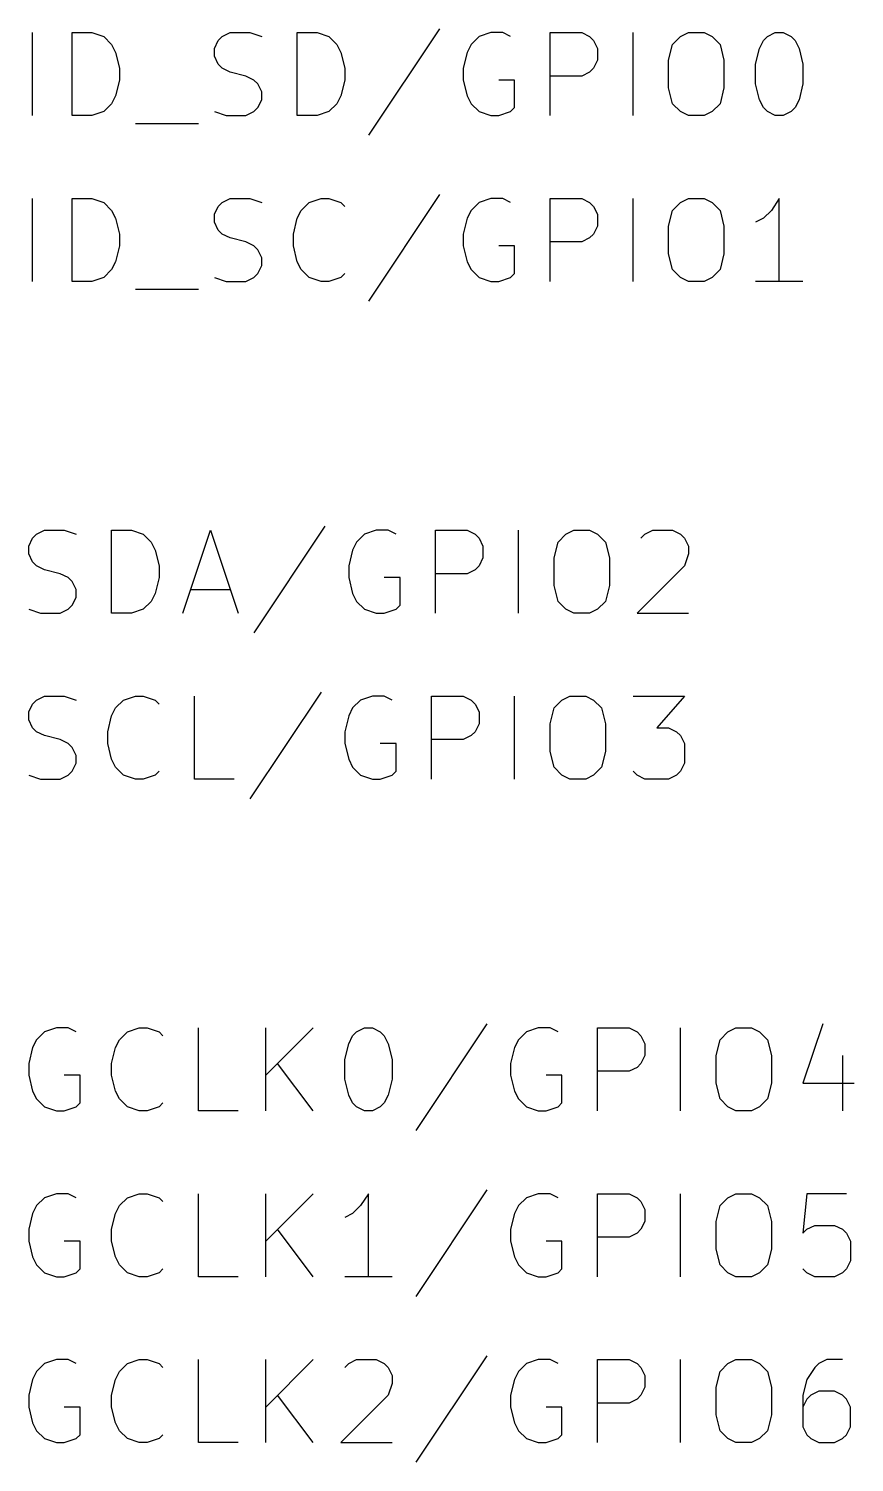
# Model space of a CAD drawing. Extents: x 0.4 to 11.3, y -7.9 to -0.4.
# Drawn here: x 6.6 to 7.097, y -3.085 to -2.221 of the extents above; entities that cross this region are included whole.
import ezdxf

# ---------------------------------------------------------------- set-up
doc = ezdxf.new("R2010")
doc.units = 0
doc.header["$MEASUREMENT"] = 0
doc.layers.add('CYAN2', color=4, linetype='CONTINUOUS')

msp = doc.modelspace()

# ---------------------------------------------------------------- linework, layer by layer
at = {"layer": 'CYAN2', "linetype": 'CONTINUOUS'}
for p, q in [((6.84714, -2.22075), (6.80428, -2.28504)), ((6.6019, -2.27313), (6.6019, -2.22313)), ((6.62571, -2.27313), (6.62571, -2.22313)), ((6.62571, -2.22313), (6.63762, -2.22313)), ((6.63762, -2.22313), (6.64476, -2.22551)), ((6.64476, -2.22551), (6.64952, -2.23028)), ((6.71143, -2.23265), (6.71381, -2.22789)), ((6.71381, -2.22789), (6.71619, -2.22551)), ((6.71619, -2.22551), (6.72095, -2.22313)), ((6.72095, -2.22313), (6.73285, -2.22313)), ((6.73285, -2.22313), (6.74, -2.22551)), ((6.76143, -2.27313), (6.76143, -2.22313)), ((6.76143, -2.22313), (6.77333, -2.22313)), ((6.77333, -2.22313), (6.78047, -2.22551)), ((6.78047, -2.22551), (6.78524, -2.23028)), ((6.87095, -2.22551), (6.86619, -2.23028)), ((6.87809, -2.22313), (6.87095, -2.22551)), ((6.88524, -2.22313), (6.87809, -2.22313)), ((6.89, -2.22551), (6.88524, -2.22313)), ((6.91381, -2.27313), (6.91381, -2.22313)), ((6.91381, -2.22313), (6.93285, -2.22313)), ((6.93285, -2.22313), (6.93762, -2.22551)), ((6.93762, -2.22551), (6.94, -2.22789)), ((6.94, -2.22789), (6.94238, -2.23265)), ((6.96381, -2.27313), (6.96381, -2.22313)), ((6.98762, -2.23028), (6.99238, -2.22551)), ((6.99238, -2.22551), (6.99714, -2.22313)), ((6.99714, -2.22313), (7.00667, -2.22313)), ((7.00667, -2.22313), (7.01143, -2.22551)), ((7.01143, -2.22551), (7.01619, -2.23028)), ((7.04, -2.23265), (7.04238, -2.22789)), ((7.04238, -2.22789), (7.04476, -2.22551)), ((7.04476, -2.22551), (7.04952, -2.22313)), ((7.04952, -2.22313), (7.05429, -2.22313)), ((7.05429, -2.22313), (7.05905, -2.22551)), ((7.05905, -2.22551), (7.06143, -2.22789)), ((7.06143, -2.22789), (7.06381, -2.23265)), ((6.64952, -2.23028), (6.65191, -2.23504)), ((6.65191, -2.23504), (6.65428, -2.24456)), ((6.71143, -2.23742), (6.71143, -2.23265)), ((6.71381, -2.24218), (6.71143, -2.23742)), ((6.78524, -2.23028), (6.78762, -2.23504)), ((6.78762, -2.23504), (6.79, -2.24456)), ((6.86381, -2.23504), (6.86143, -2.24456)), ((6.86619, -2.23028), (6.86381, -2.23504)), ((6.94238, -2.23265), (6.94238, -2.2398)), ((6.98524, -2.2398), (6.98762, -2.23028)), ((7.01619, -2.23028), (7.01857, -2.2398)), ((7.03762, -2.24218), (7.04, -2.23265)), ((7.06381, -2.23265), (7.06619, -2.24218)), ((6.65428, -2.24456), (6.65428, -2.2517)), ((6.71619, -2.24456), (6.71381, -2.24218)), ((6.72095, -2.24694), (6.71619, -2.24456)), ((6.73048, -2.24932), (6.72095, -2.24694)), ((6.79, -2.24456), (6.79, -2.2517)), ((6.86143, -2.24456), (6.86143, -2.2517)), ((6.93762, -2.24694), (6.93285, -2.24932)), ((6.94, -2.24456), (6.93762, -2.24694)), ((6.94238, -2.2398), (6.94, -2.24456)), ((6.98524, -2.25646), (6.98524, -2.2398)), ((7.01857, -2.2398), (7.01857, -2.25646)), ((7.03762, -2.25408), (7.03762, -2.24218)), ((7.06619, -2.24218), (7.06619, -2.25408)), ((6.65428, -2.2517), (6.65191, -2.26122)), ((6.73524, -2.2517), (6.73048, -2.24932)), ((6.73762, -2.25408), (6.73524, -2.2517)), ((6.74, -2.25885), (6.73762, -2.25408)), ((6.79, -2.2517), (6.78762, -2.26122)), ((6.86143, -2.2517), (6.86381, -2.26122)), ((6.89238, -2.2517), (6.88285, -2.2517)), ((6.89238, -2.26837), (6.89238, -2.2517)), ((6.93285, -2.24932), (6.91381, -2.24932)), ((7.04, -2.26361), (7.03762, -2.25408)), ((7.06619, -2.25408), (7.06381, -2.26361)), ((6.65191, -2.26122), (6.64952, -2.26599)), ((6.73762, -2.26837), (6.74, -2.26361)), ((6.74, -2.26361), (6.74, -2.25885)), ((6.78762, -2.26122), (6.78524, -2.26599)), ((6.86381, -2.26122), (6.86619, -2.26599)), ((6.98762, -2.26599), (6.98524, -2.25646)), ((7.01857, -2.25646), (7.01619, -2.26599)), ((7.04238, -2.26837), (7.04, -2.26361)), ((7.06381, -2.26361), (7.06143, -2.26837)), ((6.64476, -2.27075), (6.63762, -2.27313)), ((6.64952, -2.26599), (6.64476, -2.27075)), ((6.71143, -2.27075), (6.71857, -2.27313)), ((6.73048, -2.27313), (6.73524, -2.27075)), ((6.73524, -2.27075), (6.73762, -2.26837)), ((6.78047, -2.27075), (6.77333, -2.27313)), ((6.78524, -2.26599), (6.78047, -2.27075)), ((6.86619, -2.26599), (6.87095, -2.27075)), ((6.87095, -2.27075), (6.87809, -2.27313)), ((6.88285, -2.27313), (6.89, -2.27075)), ((6.89, -2.27075), (6.89238, -2.26837)), ((6.99238, -2.27075), (6.98762, -2.26599)), ((6.99714, -2.27313), (6.99238, -2.27075)), ((7.01143, -2.27075), (7.00667, -2.27313)), ((7.01619, -2.26599), (7.01143, -2.27075)), ((7.04476, -2.27075), (7.04238, -2.26837)), ((7.04952, -2.27313), (7.04476, -2.27075)), ((7.05905, -2.27075), (7.05429, -2.27313)), ((7.06143, -2.26837), (7.05905, -2.27075)), ((6.63762, -2.27313), (6.62571, -2.27313)), ((6.66381, -2.27789), (6.70191, -2.27789)), ((6.71857, -2.27313), (6.73048, -2.27313)), ((6.77333, -2.27313), (6.76143, -2.27313)), ((6.87809, -2.27313), (6.88285, -2.27313)), ((7.00667, -2.27313), (6.99714, -2.27313)), ((7.05429, -2.27313), (7.04952, -2.27313)), ((6.6019, -2.37313), (6.6019, -2.32313)), ((6.62571, -2.37313), (6.62571, -2.32313)), ((6.62571, -2.32313), (6.63762, -2.32313)), ((6.63762, -2.32313), (6.64476, -2.32551)), ((6.71619, -2.32551), (6.72095, -2.32313)), ((6.72095, -2.32313), (6.73285, -2.32313)), ((6.73285, -2.32313), (6.74, -2.32551)), ((6.76857, -2.32551), (6.77571, -2.32313)), ((6.77571, -2.32313), (6.78047, -2.32313)), ((6.78047, -2.32313), (6.78762, -2.32551)), ((6.84714, -2.32075), (6.80428, -2.38504)), ((6.87809, -2.32313), (6.87095, -2.32551)), ((6.88524, -2.32313), (6.87809, -2.32313)), ((6.89, -2.32551), (6.88524, -2.32313)), ((6.91381, -2.37313), (6.91381, -2.32313)), ((6.91381, -2.32313), (6.93285, -2.32313)), ((6.93285, -2.32313), (6.93762, -2.32551)), ((6.96381, -2.37313), (6.96381, -2.32313)), ((6.99238, -2.32551), (6.99714, -2.32313)), ((6.99714, -2.32313), (7.00667, -2.32313)), ((7.00667, -2.32313), (7.01143, -2.32551)), ((7.05191, -2.32313), (7.04715, -2.33028)), ((7.05191, -2.37313), (7.05191, -2.32313)), ((6.64476, -2.32551), (6.64952, -2.33028)), ((6.64952, -2.33028), (6.65191, -2.33504)), ((6.71143, -2.33265), (6.71381, -2.32789)), ((6.71143, -2.33742), (6.71143, -2.33265)), ((6.71381, -2.32789), (6.71619, -2.32551)), ((6.76143, -2.33504), (6.76381, -2.33028)), ((6.76381, -2.33028), (6.76857, -2.32551)), ((6.78762, -2.32551), (6.79, -2.32789)), ((6.86619, -2.33028), (6.86381, -2.33504)), ((6.87095, -2.32551), (6.86619, -2.33028)), ((6.93762, -2.32551), (6.94, -2.32789)), ((6.94, -2.32789), (6.94238, -2.33265)), ((6.94238, -2.33265), (6.94238, -2.3398)), ((6.98524, -2.3398), (6.98762, -2.33028)), ((6.98762, -2.33028), (6.99238, -2.32551)), ((7.01143, -2.32551), (7.01619, -2.33028)), ((7.01619, -2.33028), (7.01857, -2.3398)), ((7.04715, -2.33028), (7.04238, -2.33504)), ((6.65191, -2.33504), (6.65428, -2.34456)), ((6.71381, -2.34218), (6.71143, -2.33742)), ((6.71619, -2.34456), (6.71381, -2.34218)), ((6.75905, -2.34456), (6.76143, -2.33504)), ((6.86381, -2.33504), (6.86143, -2.34456)), ((6.94238, -2.3398), (6.94, -2.34456)), ((6.98524, -2.35646), (6.98524, -2.3398)), ((7.01857, -2.3398), (7.01857, -2.35646)), ((7.04238, -2.33504), (7.03762, -2.33742)), ((6.65428, -2.34456), (6.65428, -2.3517)), ((6.72095, -2.34694), (6.71619, -2.34456)), ((6.73048, -2.34932), (6.72095, -2.34694)), ((6.73524, -2.3517), (6.73048, -2.34932)), ((6.75905, -2.3517), (6.75905, -2.34456)), ((6.86143, -2.34456), (6.86143, -2.3517)), ((6.93285, -2.34932), (6.91381, -2.34932)), ((6.93762, -2.34694), (6.93285, -2.34932)), ((6.94, -2.34456), (6.93762, -2.34694)), ((6.65428, -2.3517), (6.65191, -2.36122)), ((6.73762, -2.35408), (6.73524, -2.3517)), ((6.74, -2.35885), (6.73762, -2.35408)), ((6.74, -2.36361), (6.74, -2.35885)), ((6.76143, -2.36122), (6.75905, -2.3517)), ((6.86143, -2.3517), (6.86381, -2.36122)), ((6.89238, -2.3517), (6.88285, -2.3517)), ((6.89238, -2.36837), (6.89238, -2.3517)), ((6.98762, -2.36599), (6.98524, -2.35646)), ((7.01857, -2.35646), (7.01619, -2.36599)), ((6.64952, -2.36599), (6.64476, -2.37075)), ((6.65191, -2.36122), (6.64952, -2.36599)), ((6.73762, -2.36837), (6.74, -2.36361)), ((6.76381, -2.36599), (6.76143, -2.36122)), ((6.76857, -2.37075), (6.76381, -2.36599)), ((6.86381, -2.36122), (6.86619, -2.36599)), ((6.86619, -2.36599), (6.87095, -2.37075)), ((6.99238, -2.37075), (6.98762, -2.36599)), ((7.01619, -2.36599), (7.01143, -2.37075)), ((6.63762, -2.37313), (6.62571, -2.37313)), ((6.64476, -2.37075), (6.63762, -2.37313)), ((6.71143, -2.37075), (6.71857, -2.37313)), ((6.71857, -2.37313), (6.73048, -2.37313)), ((6.73048, -2.37313), (6.73524, -2.37075)), ((6.73524, -2.37075), (6.73762, -2.36837)), ((6.77571, -2.37313), (6.76857, -2.37075)), ((6.78047, -2.37313), (6.77571, -2.37313)), ((6.78762, -2.37075), (6.78047, -2.37313)), ((6.79, -2.36837), (6.78762, -2.37075)), ((6.87095, -2.37075), (6.87809, -2.37313)), ((6.87809, -2.37313), (6.88285, -2.37313)), ((6.88285, -2.37313), (6.89, -2.37075)), ((6.89, -2.37075), (6.89238, -2.36837)), ((6.99714, -2.37313), (6.99238, -2.37075)), ((7.00667, -2.37313), (6.99714, -2.37313)), ((7.01143, -2.37075), (7.00667, -2.37313)), ((7.06619, -2.37313), (7.03762, -2.37313)), ((6.66381, -2.37789), (6.70191, -2.37789)), ((6.60428, -2.52551), (6.60905, -2.52313)), ((6.60905, -2.52313), (6.62095, -2.52313)), ((6.62095, -2.52313), (6.62809, -2.52551)), ((6.64952, -2.57313), (6.64952, -2.52313)), ((6.64952, -2.52313), (6.66143, -2.52313)), ((6.66143, -2.52313), (6.66857, -2.52551)), ((6.69238, -2.57313), (6.70904, -2.52313)), ((6.70904, -2.52313), (6.72571, -2.57313)), ((6.77809, -2.52075), (6.73524, -2.58504)), ((6.80905, -2.52313), (6.80191, -2.52551)), ((6.81619, -2.52313), (6.80905, -2.52313)), ((6.82095, -2.52551), (6.81619, -2.52313)), ((6.84476, -2.57313), (6.84476, -2.52313)), ((6.84476, -2.52313), (6.86381, -2.52313)), ((6.86381, -2.52313), (6.86857, -2.52551)), ((6.89476, -2.57313), (6.89476, -2.52313)), ((6.92333, -2.52551), (6.92809, -2.52313)), ((6.92809, -2.52313), (6.93762, -2.52313)), ((6.93762, -2.52313), (6.94238, -2.52551)), ((6.97095, -2.52551), (6.97572, -2.52313)), ((6.97572, -2.52313), (6.98762, -2.52313)), ((6.98762, -2.52313), (6.99238, -2.52551)), ((6.59952, -2.53265), (6.6019, -2.52789)), ((6.6019, -2.52789), (6.60428, -2.52551)), ((6.66857, -2.52551), (6.67333, -2.53028)), ((6.67333, -2.53028), (6.67571, -2.53504)), ((6.79714, -2.53028), (6.79476, -2.53504)), ((6.80191, -2.52551), (6.79714, -2.53028)), ((6.86857, -2.52551), (6.87095, -2.52789)), ((6.87095, -2.52789), (6.87333, -2.53265)), ((6.91619, -2.5398), (6.91857, -2.53028)), ((6.91857, -2.53028), (6.92333, -2.52551)), ((6.94238, -2.52551), (6.94714, -2.53028)), ((6.94714, -2.53028), (6.94952, -2.5398)), ((6.96857, -2.52789), (6.97095, -2.52551)), ((6.99238, -2.52551), (6.99476, -2.52789)), ((6.99476, -2.52789), (6.99715, -2.53265)), ((6.59952, -2.53742), (6.59952, -2.53265)), ((6.6019, -2.54218), (6.59952, -2.53742)), ((6.67571, -2.53504), (6.67809, -2.54456)), ((6.79476, -2.53504), (6.79238, -2.54456)), ((6.87333, -2.5398), (6.87095, -2.54456)), ((6.87333, -2.53265), (6.87333, -2.5398)), ((6.91619, -2.55646), (6.91619, -2.5398)), ((6.94952, -2.5398), (6.94952, -2.55646)), ((6.99715, -2.53742), (6.99476, -2.54456)), ((6.99715, -2.53265), (6.99715, -2.53742)), ((6.60428, -2.54456), (6.6019, -2.54218)), ((6.60905, -2.54694), (6.60428, -2.54456)), ((6.61857, -2.54932), (6.60905, -2.54694)), ((6.62333, -2.5517), (6.61857, -2.54932)), ((6.67809, -2.54456), (6.67809, -2.5517)), ((6.79238, -2.54456), (6.79238, -2.5517)), ((6.86381, -2.54932), (6.84476, -2.54932)), ((6.86857, -2.54694), (6.86381, -2.54932)), ((6.87095, -2.54456), (6.86857, -2.54694)), ((6.99476, -2.54456), (6.96619, -2.57313)), ((6.62571, -2.55408), (6.62333, -2.5517)), ((6.62809, -2.55885), (6.62571, -2.55408)), ((6.67809, -2.5517), (6.67571, -2.56122)), ((6.79238, -2.5517), (6.79476, -2.56122)), ((6.82333, -2.5517), (6.81381, -2.5517)), ((6.82333, -2.56837), (6.82333, -2.5517)), ((6.91857, -2.56599), (6.91619, -2.55646)), ((6.94952, -2.55646), (6.94714, -2.56599)), ((6.62571, -2.56837), (6.62809, -2.56361)), ((6.62809, -2.56361), (6.62809, -2.55885)), ((6.67333, -2.56599), (6.66857, -2.57075)), ((6.67571, -2.56122), (6.67333, -2.56599)), ((6.69714, -2.55885), (6.72095, -2.55885)), ((6.79476, -2.56122), (6.79714, -2.56599)), ((6.79714, -2.56599), (6.80191, -2.57075)), ((6.92333, -2.57075), (6.91857, -2.56599)), ((6.94714, -2.56599), (6.94238, -2.57075)), ((6.59952, -2.57075), (6.60667, -2.57313)), ((6.60667, -2.57313), (6.61857, -2.57313)), ((6.61857, -2.57313), (6.62333, -2.57075)), ((6.62333, -2.57075), (6.62571, -2.56837)), ((6.66143, -2.57313), (6.64952, -2.57313)), ((6.66857, -2.57075), (6.66143, -2.57313)), ((6.80191, -2.57075), (6.80905, -2.57313)), ((6.80905, -2.57313), (6.81381, -2.57313)), ((6.81381, -2.57313), (6.82095, -2.57075)), ((6.82095, -2.57075), (6.82333, -2.56837)), ((6.92809, -2.57313), (6.92333, -2.57075)), ((6.93762, -2.57313), (6.92809, -2.57313)), ((6.94238, -2.57075), (6.93762, -2.57313)), ((6.96619, -2.57313), (6.99715, -2.57313)), ((6.6019, -2.62789), (6.60428, -2.62551)), ((6.60428, -2.62551), (6.60905, -2.62313)), ((6.60905, -2.62313), (6.62095, -2.62313)), ((6.62095, -2.62313), (6.62809, -2.62551)), ((6.6519, -2.63028), (6.65667, -2.62551)), ((6.65667, -2.62551), (6.66381, -2.62313)), ((6.66381, -2.62313), (6.66857, -2.62313)), ((6.66857, -2.62313), (6.67571, -2.62551)), ((6.67571, -2.62551), (6.67809, -2.62789)), ((6.69952, -2.67313), (6.69952, -2.62313)), ((6.77571, -2.62075), (6.73285, -2.68504)), ((6.79952, -2.62551), (6.79476, -2.63028)), ((6.80667, -2.62313), (6.79952, -2.62551)), ((6.81381, -2.62313), (6.80667, -2.62313)), ((6.81857, -2.62551), (6.81381, -2.62313)), ((6.84238, -2.67313), (6.84238, -2.62313)), ((6.84238, -2.62313), (6.86143, -2.62313)), ((6.86143, -2.62313), (6.86619, -2.62551)), ((6.86619, -2.62551), (6.86857, -2.62789)), ((6.89238, -2.67313), (6.89238, -2.62313)), ((6.91619, -2.63028), (6.92095, -2.62551)), ((6.92095, -2.62551), (6.92571, -2.62313)), ((6.92571, -2.62313), (6.93524, -2.62313)), ((6.93524, -2.62313), (6.94, -2.62551)), ((6.94, -2.62551), (6.94476, -2.63028)), ((6.96381, -2.62313), (6.99476, -2.62313)), ((6.99476, -2.62313), (6.97809, -2.64218)), ((6.59952, -2.63265), (6.6019, -2.62789)), ((6.59952, -2.63742), (6.59952, -2.63265)), ((6.64714, -2.64456), (6.64952, -2.63504)), ((6.64952, -2.63504), (6.6519, -2.63028)), ((6.79238, -2.63504), (6.79, -2.64456)), ((6.79476, -2.63028), (6.79238, -2.63504)), ((6.86857, -2.62789), (6.87095, -2.63265)), ((6.87095, -2.63265), (6.87095, -2.6398)), ((6.91381, -2.6398), (6.91619, -2.63028)), ((6.94476, -2.63028), (6.94714, -2.6398)), ((6.6019, -2.64218), (6.59952, -2.63742)), ((6.60428, -2.64456), (6.6019, -2.64218)), ((6.60905, -2.64694), (6.60428, -2.64456)), ((6.64714, -2.6517), (6.64714, -2.64456)), ((6.79, -2.64456), (6.79, -2.6517)), ((6.86857, -2.64456), (6.86619, -2.64694)), ((6.87095, -2.6398), (6.86857, -2.64456)), ((6.91381, -2.65646), (6.91381, -2.6398)), ((6.94714, -2.6398), (6.94714, -2.65646)), ((6.97809, -2.64218), (6.98524, -2.64218)), ((6.98524, -2.64218), (6.99, -2.64456)), ((6.99, -2.64456), (6.99238, -2.64694)), ((6.61857, -2.64932), (6.60905, -2.64694)), ((6.62333, -2.6517), (6.61857, -2.64932)), ((6.62571, -2.65408), (6.62333, -2.6517)), ((6.64952, -2.66122), (6.64714, -2.6517)), ((6.79, -2.6517), (6.79238, -2.66122)), ((6.82095, -2.6517), (6.81143, -2.6517)), ((6.82095, -2.66837), (6.82095, -2.6517)), ((6.86143, -2.64932), (6.84238, -2.64932)), ((6.86619, -2.64694), (6.86143, -2.64932)), ((6.99238, -2.64694), (6.99476, -2.6517)), ((6.99476, -2.6517), (6.99476, -2.66361)), ((6.62809, -2.65885), (6.62571, -2.65408)), ((6.62809, -2.66361), (6.62809, -2.65885)), ((6.6519, -2.66599), (6.64952, -2.66122)), ((6.79238, -2.66122), (6.79476, -2.66599)), ((6.91619, -2.66599), (6.91381, -2.65646)), ((6.94714, -2.65646), (6.94476, -2.66599)), ((6.62333, -2.67075), (6.62571, -2.66837)), ((6.62571, -2.66837), (6.62809, -2.66361)), ((6.65667, -2.67075), (6.6519, -2.66599)), ((6.67809, -2.66837), (6.67571, -2.67075)), ((6.79476, -2.66599), (6.79952, -2.67075)), ((6.81857, -2.67075), (6.82095, -2.66837)), ((6.92095, -2.67075), (6.91619, -2.66599)), ((6.94476, -2.66599), (6.94, -2.67075)), ((6.96619, -2.67075), (6.96381, -2.66837)), ((6.99238, -2.66837), (6.99, -2.67075)), ((6.99476, -2.66361), (6.99238, -2.66837)), ((6.59952, -2.67075), (6.60667, -2.67313)), ((6.60667, -2.67313), (6.61857, -2.67313)), ((6.61857, -2.67313), (6.62333, -2.67075)), ((6.66381, -2.67313), (6.65667, -2.67075)), ((6.66857, -2.67313), (6.66381, -2.67313)), ((6.67571, -2.67075), (6.66857, -2.67313)), ((6.72333, -2.67313), (6.69952, -2.67313)), ((6.79952, -2.67075), (6.80667, -2.67313)), ((6.80667, -2.67313), (6.81143, -2.67313)), ((6.81143, -2.67313), (6.81857, -2.67075)), ((6.92571, -2.67313), (6.92095, -2.67075)), ((6.93524, -2.67313), (6.92571, -2.67313)), ((6.94, -2.67075), (6.93524, -2.67313)), ((6.97095, -2.67313), (6.96619, -2.67075)), ((6.98524, -2.67313), (6.97095, -2.67313)), ((6.99, -2.67075), (6.98524, -2.67313)), ((6.60905, -2.82551), (6.60428, -2.83028)), ((6.61619, -2.82313), (6.60905, -2.82551)), ((6.62333, -2.82313), (6.61619, -2.82313)), ((6.62809, -2.82551), (6.62333, -2.82313)), ((6.65428, -2.83028), (6.65905, -2.82551)), ((6.65905, -2.82551), (6.66619, -2.82313)), ((6.66619, -2.82313), (6.67095, -2.82313)), ((6.67095, -2.82313), (6.67809, -2.82551)), ((6.67809, -2.82551), (6.68047, -2.82789)), ((6.7019, -2.87313), (6.7019, -2.82313)), ((6.74238, -2.87313), (6.74238, -2.82313)), ((6.77095, -2.82313), (6.74238, -2.8517)), ((6.79476, -2.82789), (6.79714, -2.82551)), ((6.79714, -2.82551), (6.8019, -2.82313)), ((6.8019, -2.82313), (6.80667, -2.82313)), ((6.80667, -2.82313), (6.81143, -2.82551)), ((6.81143, -2.82551), (6.81381, -2.82789)), ((6.87571, -2.82075), (6.83285, -2.88504)), ((6.89952, -2.82551), (6.89476, -2.83028)), ((6.90667, -2.82313), (6.89952, -2.82551)), ((6.91381, -2.82313), (6.90667, -2.82313)), ((6.91857, -2.82551), (6.91381, -2.82313)), ((6.94238, -2.87313), (6.94238, -2.82313)), ((6.94238, -2.82313), (6.96143, -2.82313)), ((6.96143, -2.82313), (6.96619, -2.82551)), ((6.96619, -2.82551), (6.96857, -2.82789)), ((6.99238, -2.87313), (6.99238, -2.82313)), ((7.01619, -2.83028), (7.02095, -2.82551)), ((7.02095, -2.82551), (7.02571, -2.82313)), ((7.02571, -2.82313), (7.03524, -2.82313)), ((7.03524, -2.82313), (7.04, -2.82551)), ((7.04, -2.82551), (7.04476, -2.83028)), ((7.07809, -2.82075), (7.06619, -2.85646)), ((6.60428, -2.83028), (6.6019, -2.83504)), ((6.6519, -2.83504), (6.65428, -2.83028)), ((6.79, -2.84218), (6.79238, -2.83265)), ((6.79238, -2.83265), (6.79476, -2.82789)), ((6.81381, -2.82789), (6.81619, -2.83265)), ((6.81619, -2.83265), (6.81857, -2.84218)), ((6.89476, -2.83028), (6.89238, -2.83504)), ((6.96857, -2.82789), (6.97095, -2.83265)), ((6.97095, -2.83265), (6.97095, -2.8398)), ((7.01381, -2.8398), (7.01619, -2.83028)), ((7.04476, -2.83028), (7.04714, -2.8398)), ((6.6019, -2.83504), (6.59952, -2.84456)), ((6.64952, -2.84456), (6.6519, -2.83504)), ((6.79, -2.85408), (6.79, -2.84218)), ((6.81857, -2.84218), (6.81857, -2.85408)), ((6.89238, -2.83504), (6.89, -2.84456)), ((6.97095, -2.8398), (6.96857, -2.84456)), ((7.01381, -2.85646), (7.01381, -2.8398)), ((7.04714, -2.8398), (7.04714, -2.85646)), ((7.09, -2.8398), (7.09, -2.87313)), ((6.59952, -2.84456), (6.59952, -2.8517)), ((6.59952, -2.8517), (6.6019, -2.86122)), ((6.63047, -2.8517), (6.62095, -2.8517)), ((6.63047, -2.86837), (6.63047, -2.8517)), ((6.64952, -2.8517), (6.64952, -2.84456)), ((6.6519, -2.86122), (6.64952, -2.8517)), ((6.77095, -2.87313), (6.74952, -2.84456)), ((6.89, -2.84456), (6.89, -2.8517)), ((6.89, -2.8517), (6.89238, -2.86122)), ((6.92095, -2.8517), (6.91143, -2.8517)), ((6.92095, -2.86837), (6.92095, -2.8517)), ((6.96143, -2.84932), (6.94238, -2.84932)), ((6.96619, -2.84694), (6.96143, -2.84932)), ((6.96857, -2.84456), (6.96619, -2.84694)), ((6.79238, -2.86361), (6.79, -2.85408)), ((6.81857, -2.85408), (6.81619, -2.86361)), ((7.01619, -2.86599), (7.01381, -2.85646)), ((7.04714, -2.85646), (7.04476, -2.86599)), ((7.06619, -2.85646), (7.09714, -2.85646)), ((6.6019, -2.86122), (6.60428, -2.86599)), ((6.60428, -2.86599), (6.60905, -2.87075)), ((6.62809, -2.87075), (6.63047, -2.86837)), ((6.65428, -2.86599), (6.6519, -2.86122)), ((6.65905, -2.87075), (6.65428, -2.86599)), ((6.68047, -2.86837), (6.67809, -2.87075)), ((6.79476, -2.86837), (6.79238, -2.86361)), ((6.79714, -2.87075), (6.79476, -2.86837)), ((6.81381, -2.86837), (6.81143, -2.87075)), ((6.81619, -2.86361), (6.81381, -2.86837)), ((6.89238, -2.86122), (6.89476, -2.86599)), ((6.89476, -2.86599), (6.89952, -2.87075)), ((6.91857, -2.87075), (6.92095, -2.86837)), ((7.02095, -2.87075), (7.01619, -2.86599)), ((7.04476, -2.86599), (7.04, -2.87075)), ((6.60905, -2.87075), (6.61619, -2.87313)), ((6.61619, -2.87313), (6.62095, -2.87313)), ((6.62095, -2.87313), (6.62809, -2.87075)), ((6.66619, -2.87313), (6.65905, -2.87075)), ((6.67095, -2.87313), (6.66619, -2.87313)), ((6.67809, -2.87075), (6.67095, -2.87313)), ((6.72571, -2.87313), (6.7019, -2.87313)), ((6.8019, -2.87313), (6.79714, -2.87075)), ((6.80667, -2.87313), (6.8019, -2.87313)), ((6.81143, -2.87075), (6.80667, -2.87313)), ((6.89952, -2.87075), (6.90667, -2.87313)), ((6.90667, -2.87313), (6.91143, -2.87313)), ((6.91143, -2.87313), (6.91857, -2.87075)), ((7.02571, -2.87313), (7.02095, -2.87075)), ((7.03524, -2.87313), (7.02571, -2.87313)), ((7.04, -2.87075), (7.03524, -2.87313)), ((6.87571, -2.92075), (6.83285, -2.98504)), ((6.60905, -2.92551), (6.60428, -2.93028)), ((6.61619, -2.92313), (6.60905, -2.92551)), ((6.62333, -2.92313), (6.61619, -2.92313)), ((6.62809, -2.92551), (6.62333, -2.92313)), ((6.65428, -2.93028), (6.65905, -2.92551)), ((6.65905, -2.92551), (6.66619, -2.92313)), ((6.66619, -2.92313), (6.67095, -2.92313)), ((6.67095, -2.92313), (6.67809, -2.92551)), ((6.67809, -2.92551), (6.68047, -2.92789)), ((6.7019, -2.97313), (6.7019, -2.92313)), ((6.74238, -2.97313), (6.74238, -2.92313)), ((6.77095, -2.92313), (6.74238, -2.9517)), ((6.80428, -2.92313), (6.79952, -2.93028)), ((6.80428, -2.97313), (6.80428, -2.92313)), ((6.89952, -2.92551), (6.89476, -2.93028)), ((6.90667, -2.92313), (6.89952, -2.92551)), ((6.91381, -2.92313), (6.90667, -2.92313)), ((6.91857, -2.92551), (6.91381, -2.92313)), ((6.94238, -2.97313), (6.94238, -2.92313)), ((6.94238, -2.92313), (6.96143, -2.92313)), ((6.96143, -2.92313), (6.96619, -2.92551)), ((6.96619, -2.92551), (6.96857, -2.92789)), ((6.96857, -2.92789), (6.97095, -2.93265)), ((6.99238, -2.97313), (6.99238, -2.92313)), ((7.01619, -2.93028), (7.02095, -2.92551)), ((7.02095, -2.92551), (7.02571, -2.92313)), ((7.02571, -2.92313), (7.03524, -2.92313)), ((7.03524, -2.92313), (7.04, -2.92551)), ((7.04, -2.92551), (7.04476, -2.93028)), ((7.06857, -2.92313), (7.06619, -2.94694)), ((7.09238, -2.92313), (7.06857, -2.92313)), ((6.6019, -2.93504), (6.59952, -2.94456)), ((6.60428, -2.93028), (6.6019, -2.93504)), ((6.64952, -2.94456), (6.6519, -2.93504)), ((6.6519, -2.93504), (6.65428, -2.93028)), ((6.79476, -2.93504), (6.79, -2.93742)), ((6.79952, -2.93028), (6.79476, -2.93504)), ((6.89238, -2.93504), (6.89, -2.94456)), ((6.89476, -2.93028), (6.89238, -2.93504)), ((6.97095, -2.93265), (6.97095, -2.9398)), ((7.01381, -2.9398), (7.01619, -2.93028)), ((7.04476, -2.93028), (7.04714, -2.9398)), ((6.59952, -2.94456), (6.59952, -2.9517)), ((6.64952, -2.9517), (6.64952, -2.94456)), ((6.77095, -2.97313), (6.74952, -2.94456)), ((6.89, -2.94456), (6.89, -2.9517)), ((6.96619, -2.94694), (6.96143, -2.94932)), ((6.96857, -2.94456), (6.96619, -2.94694)), ((6.97095, -2.9398), (6.96857, -2.94456)), ((7.01381, -2.95646), (7.01381, -2.9398)), ((7.04714, -2.9398), (7.04714, -2.95646)), ((7.06619, -2.94694), (7.06857, -2.94456)), ((7.06857, -2.94456), (7.07333, -2.94218)), ((7.07333, -2.94218), (7.08524, -2.94218)), ((7.08524, -2.94218), (7.09, -2.94456)), ((7.09, -2.94456), (7.09238, -2.94694)), ((7.09238, -2.94694), (7.09476, -2.9517)), ((6.59952, -2.9517), (6.6019, -2.96122)), ((6.63047, -2.9517), (6.62095, -2.9517)), ((6.63047, -2.96837), (6.63047, -2.9517)), ((6.6519, -2.96122), (6.64952, -2.9517)), ((6.89, -2.9517), (6.89238, -2.96122)), ((6.92095, -2.9517), (6.91143, -2.9517)), ((6.92095, -2.96837), (6.92095, -2.9517)), ((6.96143, -2.94932), (6.94238, -2.94932)), ((7.09476, -2.9517), (7.09476, -2.96361)), ((6.6019, -2.96122), (6.60428, -2.96599)), ((6.65428, -2.96599), (6.6519, -2.96122)), ((6.89238, -2.96122), (6.89476, -2.96599)), ((7.01619, -2.96599), (7.01381, -2.95646)), ((7.04714, -2.95646), (7.04476, -2.96599)), ((7.09476, -2.96361), (7.09238, -2.96837)), ((6.60428, -2.96599), (6.60905, -2.97075)), ((6.60905, -2.97075), (6.61619, -2.97313)), ((6.61619, -2.97313), (6.62095, -2.97313)), ((6.62095, -2.97313), (6.62809, -2.97075)), ((6.62809, -2.97075), (6.63047, -2.96837)), ((6.65905, -2.97075), (6.65428, -2.96599)), ((6.66619, -2.97313), (6.65905, -2.97075)), ((6.67095, -2.97313), (6.66619, -2.97313)), ((6.67809, -2.97075), (6.67095, -2.97313)), ((6.68047, -2.96837), (6.67809, -2.97075)), ((6.72571, -2.97313), (6.7019, -2.97313)), ((6.81857, -2.97313), (6.79, -2.97313)), ((6.89476, -2.96599), (6.89952, -2.97075)), ((6.89952, -2.97075), (6.90667, -2.97313)), ((6.90667, -2.97313), (6.91143, -2.97313)), ((6.91143, -2.97313), (6.91857, -2.97075)), ((6.91857, -2.97075), (6.92095, -2.96837)), ((7.02095, -2.97075), (7.01619, -2.96599)), ((7.02571, -2.97313), (7.02095, -2.97075)), ((7.03524, -2.97313), (7.02571, -2.97313)), ((7.04, -2.97075), (7.03524, -2.97313)), ((7.04476, -2.96599), (7.04, -2.97075)), ((7.06857, -2.97075), (7.06619, -2.96837)), ((7.07333, -2.97313), (7.06857, -2.97075)), ((7.08524, -2.97313), (7.07333, -2.97313)), ((7.09, -2.97075), (7.08524, -2.97313)), ((7.09238, -2.96837), (7.09, -2.97075)), ((6.61619, -3.02313), (6.60905, -3.02551)), ((6.62333, -3.02313), (6.61619, -3.02313)), ((6.62809, -3.02551), (6.62333, -3.02313)), ((6.65905, -3.02551), (6.66619, -3.02313)), ((6.66619, -3.02313), (6.67095, -3.02313)), ((6.67095, -3.02313), (6.67809, -3.02551)), ((6.7019, -3.07313), (6.7019, -3.02313)), ((6.74238, -3.07313), (6.74238, -3.02313)), ((6.77095, -3.02313), (6.74238, -3.0517)), ((6.79238, -3.02551), (6.79714, -3.02313)), ((6.79714, -3.02313), (6.80905, -3.02313)), ((6.80905, -3.02313), (6.81381, -3.02551)), ((6.87571, -3.02075), (6.83285, -3.08504)), ((6.90667, -3.02313), (6.89952, -3.02551)), ((6.91381, -3.02313), (6.90667, -3.02313)), ((6.91857, -3.02551), (6.91381, -3.02313)), ((6.94238, -3.07313), (6.94238, -3.02313)), ((6.94238, -3.02313), (6.96143, -3.02313)), ((6.96143, -3.02313), (6.96619, -3.02551)), ((6.99238, -3.07313), (6.99238, -3.02313)), ((7.02095, -3.02551), (7.02571, -3.02313)), ((7.02571, -3.02313), (7.03524, -3.02313)), ((7.03524, -3.02313), (7.04, -3.02551)), ((7.08048, -3.02313), (7.07572, -3.02551)), ((7.09, -3.02313), (7.08048, -3.02313)), ((6.60428, -3.03028), (6.6019, -3.03504)), ((6.60905, -3.02551), (6.60428, -3.03028)), ((6.6519, -3.03504), (6.65428, -3.03028)), ((6.65428, -3.03028), (6.65905, -3.02551)), ((6.67809, -3.02551), (6.68047, -3.02789)), ((6.79, -3.02789), (6.79238, -3.02551)), ((6.81381, -3.02551), (6.81619, -3.02789)), ((6.81619, -3.02789), (6.81857, -3.03265)), ((6.81857, -3.03265), (6.81857, -3.03742)), ((6.89476, -3.03028), (6.89238, -3.03504)), ((6.89952, -3.02551), (6.89476, -3.03028)), ((6.96619, -3.02551), (6.96857, -3.02789)), ((6.96857, -3.02789), (6.97095, -3.03265)), ((6.97095, -3.03265), (6.97095, -3.0398)), ((7.01381, -3.0398), (7.01619, -3.03028)), ((7.01619, -3.03028), (7.02095, -3.02551)), ((7.04, -3.02551), (7.04476, -3.03028)), ((7.04476, -3.03028), (7.04714, -3.0398)), ((7.07333, -3.02789), (7.06857, -3.03504)), ((7.07572, -3.02551), (7.07333, -3.02789)), ((6.6019, -3.03504), (6.59952, -3.04456)), ((6.64952, -3.04456), (6.6519, -3.03504)), ((6.81857, -3.03742), (6.81619, -3.04456)), ((6.89238, -3.03504), (6.89, -3.04456)), ((6.97095, -3.0398), (6.96857, -3.04456)), ((7.01381, -3.05646), (7.01381, -3.0398)), ((7.04714, -3.0398), (7.04714, -3.05646)), ((7.06857, -3.03504), (7.06619, -3.04456)), ((7.07572, -3.04218), (7.07095, -3.04456)), ((7.08524, -3.04218), (7.07572, -3.04218)), ((7.09, -3.04456), (7.08524, -3.04218)), ((6.59952, -3.04456), (6.59952, -3.0517)), ((6.64952, -3.0517), (6.64952, -3.04456)), ((6.77095, -3.07313), (6.74952, -3.04456)), ((6.81619, -3.04456), (6.78762, -3.07313)), ((6.89, -3.04456), (6.89, -3.0517)), ((6.96143, -3.04932), (6.94238, -3.04932)), ((6.96619, -3.04694), (6.96143, -3.04932)), ((6.96857, -3.04456), (6.96619, -3.04694)), ((7.06619, -3.04456), (7.06619, -3.06361)), ((7.06857, -3.04694), (7.06619, -3.0517)), ((7.07095, -3.04456), (7.06857, -3.04694)), ((7.09238, -3.04694), (7.09, -3.04456)), ((7.09476, -3.0517), (7.09238, -3.04694)), ((6.59952, -3.0517), (6.6019, -3.06122)), ((6.63047, -3.0517), (6.62095, -3.0517)), ((6.63047, -3.06837), (6.63047, -3.0517)), ((6.6519, -3.06122), (6.64952, -3.0517)), ((6.89, -3.0517), (6.89238, -3.06122)), ((6.92095, -3.0517), (6.91143, -3.0517)), ((6.92095, -3.06837), (6.92095, -3.0517)), ((7.01619, -3.06599), (7.01381, -3.05646)), ((7.04714, -3.05646), (7.04476, -3.06599)), ((7.09476, -3.06361), (7.09476, -3.0517)), ((6.6019, -3.06122), (6.60428, -3.06599)), ((6.60428, -3.06599), (6.60905, -3.07075)), ((6.65428, -3.06599), (6.6519, -3.06122)), ((6.65905, -3.07075), (6.65428, -3.06599)), ((6.89238, -3.06122), (6.89476, -3.06599)), ((6.89476, -3.06599), (6.89952, -3.07075)), ((7.02095, -3.07075), (7.01619, -3.06599)), ((7.04476, -3.06599), (7.04, -3.07075)), ((7.06619, -3.06361), (7.06857, -3.06837)), ((7.09238, -3.06837), (7.09476, -3.06361)), ((6.60905, -3.07075), (6.61619, -3.07313)), ((6.61619, -3.07313), (6.62095, -3.07313)), ((6.62095, -3.07313), (6.62809, -3.07075)), ((6.62809, -3.07075), (6.63047, -3.06837)), ((6.66619, -3.07313), (6.65905, -3.07075)), ((6.67095, -3.07313), (6.66619, -3.07313)), ((6.67809, -3.07075), (6.67095, -3.07313)), ((6.68047, -3.06837), (6.67809, -3.07075)), ((6.72571, -3.07313), (6.7019, -3.07313)), ((6.78762, -3.07313), (6.81857, -3.07313)), ((6.89952, -3.07075), (6.90667, -3.07313)), ((6.90667, -3.07313), (6.91143, -3.07313)), ((6.91143, -3.07313), (6.91857, -3.07075)), ((6.91857, -3.07075), (6.92095, -3.06837)), ((7.02571, -3.07313), (7.02095, -3.07075)), ((7.03524, -3.07313), (7.02571, -3.07313)), ((7.04, -3.07075), (7.03524, -3.07313)), ((7.06857, -3.06837), (7.07095, -3.07075)), ((7.07095, -3.07075), (7.07572, -3.07313)), ((7.07572, -3.07313), (7.08524, -3.07313)), ((7.08524, -3.07313), (7.09, -3.07075)), ((7.09, -3.07075), (7.09238, -3.06837))]:
    msp.add_line(p, q, dxfattribs=at)

doc.saveas('drawing.dxf')
